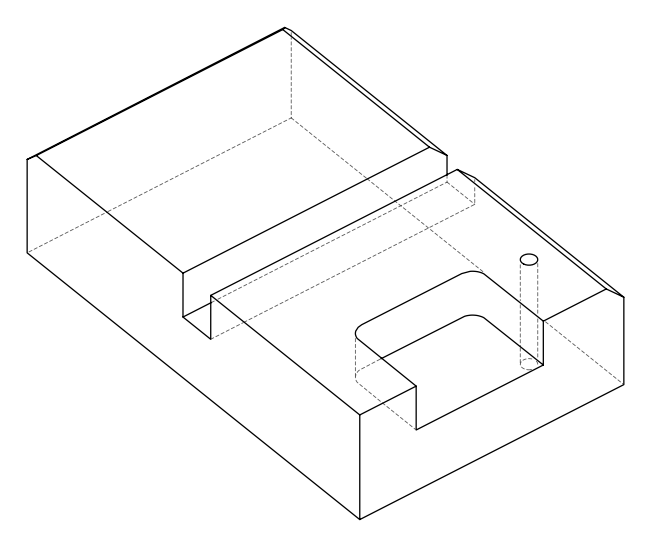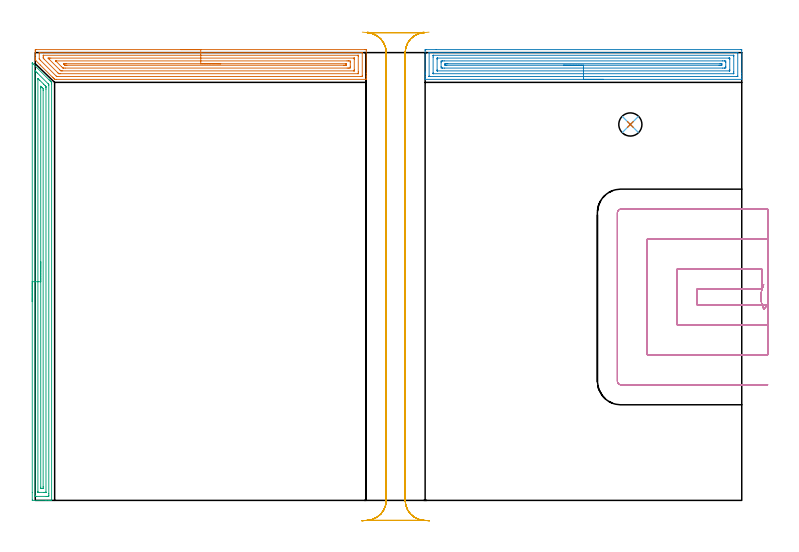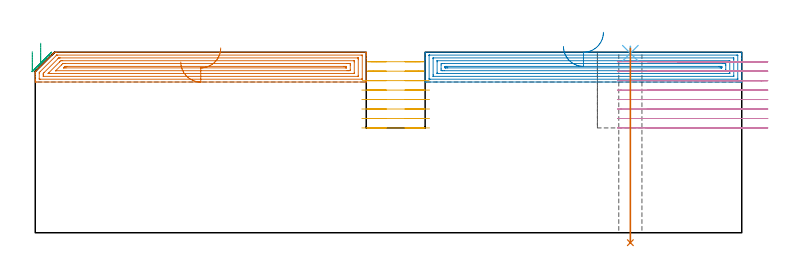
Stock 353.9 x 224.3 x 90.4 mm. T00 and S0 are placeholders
(PLAN: 7 operations, 3 tool changes, 46.6 min)
(1 AREA_MILL | FG_CHAMFER_SURFACE | UGT0205_001 | 8.02 min | 19204 mm3)
(2 AREA_MILL_1 | FG_CHAMFER_SURFACE_1 | UGT0205_001 | 7.83 min | 18407 mm3)
(3 AREA_MILL_2 | FG_CHAMFER_SURFACE_2 | UGT0205_001 | 7.07 min | 10003 mm3)
(4 MILL_SLOT | SLOT_PARTIAL_RECTANGULAR | UGT0201_094 | Follow Part, ap 5, ae 75% | 14.41 min | 293730 mm3)
(5 MILL_RECTANGULAR_SLOT | SLOT_RECTANGULAR | UGT0201_094 | Follow Part, ap 5, ae 75% | 8.81 min | 249172 mm3)
(6 SPOT_DRILL | STEP1HOLE | NXT0321_9005460120000 | 0.03 min | 10 mm3)
(7 DRILL_THROUGH_HOLE_INTO_CENTER | STEP1HOLE | UGT0301_511 | 0.39 min | 9515 mm3)
(TOOL UGT0205_001 | Chamfer Mill 20 x 3 x 45 deg. | D20 FL50 Z2)
(TOOL UGT0201_094 | End mill 20 mm | D20 FL38 Z4)
(TOOL NXT0321_9005460120000 | NC Spot Drill, 142deg, 12mm, Carbide, Uncoated | D12 PA142 FL30 Z2)
(TOOL UGT0301_511 | Carbide Drill 11.6 mm | D11.6 PA118 FL94 Z2)
(OP 1 AREA_MILL)
G17 G21 G94 G90
T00 M6
G54
G17 G0 G90 X72.9 Y225.8 S1061 M3
G43 Z100.4 H0
Z85.5
G94 G1 X72.938 Z84.628 F250.
X73.052 Z83.764
X73.241 Z82.912
X73.503 Z82.08
X73.837 Z81.274
X74.24 Z80.5
X74.708 Z79.764
X75.24 Z79.072
X75.829 Z78.429
X76.472 Z77.84
X77.164 Z77.309
X77.9 Z76.84
X78.674 Z76.437
X79.48 Z76.103
X80.312 Z75.841
X81.164 Z75.652
X82.028 Z75.538
X82.9 Z75.5
X165.17
X165.644 Y225.795 Z75.503
X165.79 Y225.792 Z75.506
X165.8 Y225.642 Z75.656
Y213.955 Z87.34
Y212.557 Z88.739
Y212.197 Z89.098
Y211.476 Z89.824
Y211.242 Z90.057
X165.798 Y211.069 Z90.224
X165.79 Y210.903 Z90.388
X165.617 Y210.9 Z90.4
X10.467
X9.696 Y210.905 Z90.391
X9.65 Y210.948 Z90.348
X9.573 Y211.026 Z90.272
X9.42 Y211.178 Z90.119
X9.28 Y211.318 Z89.977
X9.126 Y211.473 Z89.825
X8.999 Y211.6 Z89.698
X8.84 Y211.757 Z89.538
X8.679 Y211.92 Z89.377
X8.567 Y212.032 Z89.266
X2.487 Y218.113 Z83.187
X0.319 Y220.28 Z81.019
X0.183 Y220.416 Z80.882
X0.056 Y220.548 Z80.751
X0.01 Y220.596 Z80.702
X0. Y220.908 Z80.392
Y221.145 Z80.154
Y221.866 Z79.429
Y223.106 Z78.191
Y224.503 Z76.792
Y225.123 Z76.173
X0.003 Y225.382 Z75.914
X0.01 Y225.792 Z75.505
X0.21 Y225.796 Z75.502
X0.63 Y225.8 Z75.5
X82.9
Y224.386 Z76.914
X163.381 Y224.385 Z76.915
X163.503 Y224.384 Z76.916
X163.748 Y224.379 Z76.921
X163.791 Y224.37 Z76.93
X163.795 Y224.337 Z76.963
X163.797 Y224.302 Z76.998
X163.8 Y224.092 Z77.208
Y212.664 Z88.636
X163.799 Y212.527 Z88.773
X163.795 Y212.417 Z88.883
X163.79 Y212.345 Z88.955
X163.784 Y212.321 Z88.979
X163.261 Y212.315 Z88.985
X11.241
X10.855 Y212.318 Z88.982
X10.759 Y212.321 Z88.979
X10.738 Y212.324 Z88.976
X10.702 Y212.355 Z88.945
X10.638 Y212.415 Z88.885
X10.467 Y212.583 Z88.717
X2.419 Y220.632 Z80.668
X2.071 Y220.987 Z80.313
X2.022 Y221.04 Z80.26
X2.01 Y221.091 Z80.209
X2.006 Y221.193 Z80.107
X2.001 Y221.398 Z79.902
X2. Y224.036 Z77.264
X2.001 Y224.173 Z77.127
X2.005 Y224.283 Z77.017
X2.01 Y224.355 Z76.945
X2.016 Y224.379 Z76.921
X2.539 Y224.386 Z76.914
X82.9
Y222.971 Z78.329
X161.669
X161.731 Y222.97 Z78.33
X161.771 Y222.967 Z78.333
X161.787 Y222.965 Z78.335
X161.79 Y222.948 Z78.352
X161.796 Y222.745 Z78.555
X161.799 Y222.542 Z78.758
X161.8 Y214.63 Z86.67
X161.796 Y213.955 Z87.345
X161.792 Y213.759 Z87.541
X161.786 Y213.735 Z87.565
X161.764 Y213.733 Z87.567
X161.708 Y213.731 Z87.569
X161.593 Y213.729 Z87.571
X12.486
X12.255
X12.025 Y213.732 Z87.568
X11.872 Y213.736 Z87.564
X11.769 Y213.742 Z87.558
X11.726 Y213.783 Z87.517
X11.547 Y213.955 Z87.345
X11.361 Y214.138 Z87.162
X4.513 Y220.987 Z80.313
X4.207 Y221.296 Z80.004
X4.071 Y221.441 Z79.859
X4.01 Y221.528 Z79.772
X4.006 Y221.662 Z79.638
X4.002 Y221.866 Z79.434
X4. Y222.07 Z79.23
X4.004 Y222.745 Z78.555
X4.008 Y222.941 Z78.359
X4.014 Y222.965 Z78.335
X4.036 Y222.967 Z78.333
X4.092 Y222.969 Z78.331
X4.207 Y222.971 Z78.329
X82.9
Y221.557 Z79.743
X159.652
X159.734 Y221.555 Z79.745
X159.772 Y221.553 Z79.747
X159.788 Y221.551 Z79.749
X159.79 Y221.532 Z79.768
X159.795 Y221.424 Z79.876
X159.8 Y220.991 Z80.309
Y215.717 Z85.583
X159.793 Y215.276 Z86.024
X159.79 Y215.167 Z86.133
X159.785 Y215.149 Z86.151
X159.753 Y215.147 Z86.153
X159.683 Y215.145 Z86.155
X159.489 Y215.143 Z86.157
X13.729 Y215.144 Z86.156
X13.15 Y215.147 Z86.153
X12.828 Y215.15 Z86.15
X12.255 Y215.694 Z85.606
X12.236 Y215.713 Z85.587
X6.89 Y221.059 Z80.241
X6.558 Y221.402 Z79.898
X6.415 Y221.551 Z79.749
X6.491 Y221.552 Z79.748
X6.89 Y221.556 Z79.744
X7.205 Y221.557 Z79.743
X7.784
X82.9
Y220.143 Z81.157
X156.192
X157.087 Y220.142 Z81.158
X157.121 Y220.141 Z81.159
X157.79 Y220.108 Z81.192
X157.799 Y219.442 Z81.858
Y217.471 Z83.829
X157.796 Y216.808 Z84.492
X157.79 Y216.592 Z84.708
X157.155 Y216.559 Z84.741
X157.121 Y216.558 Z84.742
X156.263 Y216.557 Z84.743
X14.974
X14.077 Y216.56 Z84.74
X14.044 Y216.563 Z84.737
X13.818 Y216.592 Z84.708
X13.15 Y217.25 Z84.05
X10.467 Y219.931 Z81.369
X10.292 Y220.108 Z81.192
X10.27 Y220.134 Z81.166
Y220.136 Z81.164
X10.278 Y220.138 Z81.162
X10.325 Y220.141 Z81.159
X10.396 Y220.143 Z81.157
X10.431
X82.9
Y218.729 Z82.571
X155.333 Y218.728 Z82.572
X155.718 Y218.726 Z82.574
X155.769 Y218.724 Z82.576
X155.789 Y218.722 Z82.578
X155.791 Y218.706 Z82.594
X155.796 Y218.625 Z82.675
X155.799 Y218.503 Z82.797
Y218.35 Z82.95
X155.797 Y218.121 Z83.179
X155.792 Y218.006 Z83.294
X155.79 Y217.982 Z83.318
X155.771 Y217.978 Z83.322
X155.714 Y217.975 Z83.325
X155.333 Y217.972 Z83.328
X154.824 Y217.971 Z83.329
X154.439
X15.832
X15.322 Y217.973 Z83.327
X14.938 Y217.977 Z83.323
X14.888 Y217.978 Z83.322
X14.834 Y218.025 Z83.275
X14.72 Y218.134 Z83.166
X14.499 Y218.35 Z82.95
X14.355 Y218.494 Z82.806
X14.243 Y218.608 Z82.692
X14.171 Y218.685 Z82.615
X14.139 Y218.72 Z82.58
X14.168 Y218.722 Z82.578
X14.555 Y218.727 Z82.573
X14.938 Y218.728 Z82.572
X15.447 Y218.729 Z82.571
X82.9
X83.772 Z82.609
X84.636 Z82.723
X85.488 Z82.912
X86.32 Z83.174
X87.126 Z83.508
X87.9 Z83.911
X88.636 Z84.38
X89.328 Z84.911
X89.971 Z85.5
X90.56 Z86.143
X91.092 Z86.835
X91.56 Z87.571
X91.963 Z88.345
X92.297 Z89.151
X92.559 Z89.983
X92.748 Z90.835
X92.862 Z91.7
X92.9 Z92.571
G0 Z100.4
M5
M2
(OP 2 AREA_MILL_1)
G17 G21 G94 G90
T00 M6
G54
G17 G0 G90 X284.6 Y210.9 S1061 M3
G43 Z100.4 H0
G94 G1 X284.562 Z99.528 F250.
X284.448 Z98.663
X284.259 Z97.812
X283.997 Z96.98
X283.663 Z96.174
X283.26 Z95.4
X282.792 Z94.664
X282.26 Z93.972
X281.671 Z93.329
X281.028 Z92.739
X280.336 Z92.208
X279.6 Z91.74
X278.826 Z91.337
X278.02 Z91.003
X277.188 Z90.741
X276.336 Z90.552
X275.472 Z90.438
X274.6 Z90.4
X195.48
X195.31 Y210.903 Z90.389
X195.3 Y211.237 Z90.063
Y211.488 Z89.812
Y212.197 Z89.098
Y213.43 Z87.867
Y213.955 Z87.34
Y214.572 Z86.724
Y225.382 Z75.915
X195.303 Y225.647 Z75.65
X195.31 Y225.792 Z75.506
X195.457 Y225.799 Z75.499
X195.927 Y225.8 Z75.5
X200.844
X353.273
X353.747 Y225.795 Z75.503
X353.89 Y225.792 Z75.506
X353.9 Y225.645 Z75.653
Y213.955 Z87.34
Y212.551 Z88.745
Y212.197 Z89.098
Y211.236 Z90.063
X353.89 Y210.903 Z90.389
X353.72 Y210.9 Z90.4
X274.6
Y212.314 Z88.986
X197.596
X197.349 Y212.316 Z88.984
X197.319 Y212.318 Z88.982
X197.311 Y212.321 Z88.979
X197.307 Y212.327 Z88.973
X197.302 Y212.363 Z88.937
X197.301 Y212.398 Z88.902
X197.3 Y212.605 Z88.695
X197.301 Y224.169 Z77.131
X197.304 Y224.277 Z77.023
X197.309 Y224.349 Z76.951
X197.313 Y224.379 Z76.921
X197.835 Y224.386 Z76.914
X351.604
X351.851 Y224.384 Z76.916
X351.881 Y224.382 Z76.918
X351.889 Y224.379 Z76.921
X351.893 Y224.373 Z76.927
X351.898 Y224.337 Z76.963
X351.899 Y224.302 Z76.998
X351.9 Y224.095 Z77.205
X351.899 Y212.531 Z88.769
X351.896 Y212.423 Z88.877
X351.891 Y212.351 Z88.949
X351.887 Y212.321 Z88.979
X351.365 Y212.315 Z88.985
X274.6 Y212.314 Z88.986
Y213.729 Z87.571
X199.427
X199.365 Y213.73 Z87.57
X199.325 Y213.733 Z87.567
X199.31 Y213.735 Z87.565
X199.308 Y213.756 Z87.544
X199.303 Y213.955 Z87.345
X199.3 Y214.154 Z87.146
Y222.066 Z79.234
X199.303 Y222.745 Z78.555
X199.306 Y222.939 Z78.361
X199.311 Y222.965 Z78.335
X199.332 Y222.967 Z78.333
X199.388 Y222.969 Z78.331
X199.503 Y222.971 Z78.329
X349.773
X349.835 Y222.97 Z78.33
X349.875 Y222.967 Z78.333
X349.89 Y222.965 Z78.335
X349.892 Y222.944 Z78.356
X349.897 Y222.745 Z78.555
X349.9 Y222.546 Z78.754
Y214.634 Z86.666
X349.897 Y213.955 Z87.345
X349.894 Y213.761 Z87.539
X349.889 Y213.735 Z87.565
X349.868 Y213.733 Z87.567
X349.812 Y213.731 Z87.569
X349.697 Y213.729 Z87.571
X274.6
Y215.143 Z86.157
X201.445 Y215.144 Z86.156
X201.362 Y215.145 Z86.155
X201.325 Y215.148 Z86.152
X201.31 Y215.15 Z86.15
X201.308 Y215.172 Z86.128
X201.304 Y215.278 Z86.022
X201.3 Y215.704 Z85.596
Y220.979 Z80.321
X201.305 Y221.422 Z79.878
X201.309 Y221.53 Z79.77
X201.311 Y221.551 Z79.749
X201.343 Y221.553 Z79.747
X201.412 Y221.555 Z79.745
X201.606 Y221.557 Z79.743
X347.329
X347.755 Y221.556 Z79.744
X347.838 Y221.555 Z79.745
X347.875 Y221.552 Z79.748
X347.89 Y221.55 Z79.75
X347.892 Y221.528 Z79.772
X347.896 Y221.422 Z79.878
X347.9 Y220.996 Z80.304
Y215.721 Z85.579
X347.895 Y215.278 Z86.022
X347.891 Y215.17 Z86.13
X347.889 Y215.15 Z86.15
X347.857 Y215.147 Z86.153
X347.788 Y215.145 Z86.155
X347.594 Y215.143 Z86.157
X274.6
Y216.557 Z84.743
X204.903
X204.008 Y216.558 Z84.742
X203.973 Y216.559 Z84.741
X203.31 Y216.592 Z84.708
X203.301 Y217.253 Z84.047
X203.3 Y219.229 Z82.071
X203.303 Y219.888 Z81.412
X203.31 Y220.108 Z81.192
X203.939 Y220.141 Z81.159
X203.973 Y220.142 Z81.158
X204.832 Y220.143 Z81.157
X344.297
X345.192 Y220.142 Z81.158
X345.227 Y220.141 Z81.159
X345.89 Y220.108 Z81.192
X345.899 Y219.447 Z81.853
X345.9 Y217.471 Z83.829
X345.897 Y216.812 Z84.488
X345.89 Y216.592 Z84.708
X345.261 Y216.559 Z84.741
X345.227 Y216.558 Z84.742
X344.368 Y216.557 Z84.743
X274.6
Y217.971 Z83.329
X206.147
X205.761 Y217.972 Z83.328
X205.376 Y217.975 Z83.325
X205.327 Y217.978 Z83.322
X205.31 Y217.98 Z83.32
X205.308 Y217.998 Z83.302
X205.303 Y218.078 Z83.222
X205.301 Y218.199 Z83.101
Y218.35 Z82.95
X205.303 Y218.577 Z82.723
X205.307 Y218.69 Z82.61
X205.31 Y218.715 Z82.585
X205.325 Y218.722 Z82.578
X205.38 Y218.724 Z82.576
X205.761 Y218.727 Z82.573
X206.27 Y218.729 Z82.571
X206.655
X343.053
X343.439 Y218.728 Z82.572
X343.824 Y218.725 Z82.575
X343.873 Y218.722 Z82.578
X343.89 Y218.72 Z82.58
X343.893 Y218.702 Z82.598
X343.897 Y218.622 Z82.678
X343.899 Y218.501 Z82.799
Y218.35 Z82.95
X343.897 Y218.123 Z83.177
X343.893 Y218.01 Z83.29
X343.89 Y217.985 Z83.315
X343.875 Y217.978 Z83.322
X343.82 Y217.976 Z83.324
X343.439 Y217.973 Z83.327
X342.93 Y217.971 Z83.329
X342.545
X274.6
X273.728 Z83.367
X272.864 Z83.481
X272.012 Z83.67
X271.18 Z83.932
X270.374 Z84.266
X269.6 Z84.669
X268.864 Z85.137
X268.172 Z85.668
X267.529 Z86.258
X266.94 Z86.901
X266.408 Z87.593
X265.94 Z88.329
X265.537 Z89.103
X265.203 Z89.909
X264.941 Z90.741
X264.752 Z91.592
X264.638 Z92.457
X264.6 Z93.329
G0 Z100.4
M5
M2
(OP 3 AREA_MILL_2)
G17 G21 G94 G90
T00 M6
G54
G17 G0 G90 X-1.5 Y99.55 S1061 M3
G43 Z100.4 H0
Z90.7
G94 G1 Y99.588 Z89.828 F250.
Y99.702 Z88.964
Y99.891 Z88.112
Y100.153 Z87.28
Y100.487 Z86.474
Y100.89 Z85.7
Y101.358 Z84.964
Y101.89 Z84.272
Y102.479 Z83.629
Y103.122 Z83.04
Y103.814 Z82.508
Y104.55 Z82.04
Y105.324 Z81.637
Y106.13 Z81.303
Y106.962 Z81.041
Y107.814 Z80.852
Y108.678 Z80.738
Y109.55 Z80.7
Y218.785
X-1.499 Y219.083 Z80.701
X-1.498 Y219.092 Z80.702
X-1.495 Y219.093 Z80.704
X-1.483 Y219.083 Z80.716
X-1.456 Y219.057 Z80.743
X-1.055 Y218.656 Z81.142
X6.939 Y210.661 Z89.139
X7.15 Y210.451 Z89.348
X7.314 Y210.288 Z89.509
X7.475 Y210.126 Z89.673
X7.596 Y210.005 Z89.794
X7.755 Y209.847 Z89.95
X7.91 Y209.692 Z90.107
X8.043 Y209.558 Z90.24
X8.195 Y209.407 Z90.391
X8.203 Y209.4 Z90.397
X8.201 Y209.314 Z90.398
X8.2 Y208.666 Z90.4
Y0.166
X8.199 Y0.006 Z90.39
X8.198 Y0. Z90.389
X7.87 Z90.069
X7.528 Z89.727
X6.874 Z89.069
X5.666 Z87.863
X5.112 Z87.306
X-1.333 Y0.001 Z80.864
X-1.492 Y0.01 Z80.706
X-1.499 Y0.169 Z80.699
X-1.5 Y4.016 Z80.7
Y109.55
X-0.086 Z82.114
X-0.085 Y214.826 Z82.115
X-0.084 Y214.916 Z82.116
X-0.079 Y215.188 Z82.121
X0.009 Y215.129 Z82.209
X0.231 Y214.916 Z82.431
X0.707 Y214.443 Z82.907
X1.127 Y214.023 Z83.327
X6.484 Y208.666 Z88.684
X6.65 Y208.494 Z88.85
X6.779 Y208.359 Z88.979
X6.781 Y208.263 Z88.981
X6.785 Y207.862 Z88.985
X6.786 Y3.291 Z88.986
X6.785 Y2.489 Z88.985
X6.783 Y2.398 Z88.983
X6.771 Y2.01 Z88.971
X6.383 Y2.002 Z88.583
X5.993 Y2.001 Z88.193
X5.505 Y2. Z87.705
X0.707 Y2.001 Z82.907
X0.216 Y2.003 Z82.416
X0.01 Y2.01 Z82.21
X-0.079 Y2.034 Z82.121
X-0.085 Y2.307 Z82.115
Y2.398
X-0.086 Y109.55 Z82.114
X1.328 Z83.528
X1.329 Y210.714 Z83.529
X1.333 Y211.344 Z83.533
X1.334 Y211.349 Z83.534
X1.35 Y211.344 Z83.55
X1.588 Y211.111 Z83.788
X2.25 Y210.451 Z84.45
X4.231 Y208.47 Z86.431
X4.928 Y207.773 Z87.128
X5.112 Y207.585 Z87.312
X5.283 Y207.406 Z87.483
X5.365 Y207.313 Z87.565
X5.367 Y207.143 Z87.567
X5.37 Y206.88 Z87.57
X5.371 Y206.617 Z87.571
X5.372 Y205.987 Z87.572
X5.371 Y4.184 Z87.571
X5.37 Y4.052 Z87.57
X5.367 Y4.021 Z87.567
X5.365 Y4.012 Z87.565
X5.353 Y4.009 Z87.553
X5.291 Y4.002 Z87.491
X5.112 Y4.001 Z87.312
X4.412 Y4. Z86.612
X1.769 Z83.969
X1.588 Y4.001 Z83.788
X1.407 Y4.005 Z83.607
X1.356 Y4.009 Z83.556
X1.335 Y4.013 Z83.535
X1.333 Y4.027 Z83.533
X1.33 Y4.096 Z83.53
X1.329 Y4.184 Z83.529
X1.328 Y4.447 Z83.528
Y109.55
X2.743 Z84.943
X2.744 Y206.601 Z84.944
X2.745 Y206.88 Z84.945
X2.75 Y207.488 Z84.95
X3.35 Y206.901 Z85.55
X3.371 Y206.88 Z85.571
X3.95 Y206.271 Z86.15
X3.953 Y205.987 Z86.153
X3.957 Y205.372 Z86.157
Y6.863
X3.955 Y6.249 Z86.155
X3.952 Y6.043 Z86.152
X3.951 Y6.015 Z86.151
X3.934 Y6.01 Z86.134
X3.882 Y6.005 Z86.082
X3.776 Y6.002 Z85.976
X3.35 Y6. Z85.55
X2.921 Y6.001 Z85.121
X2.821 Y6.003 Z85.021
X2.772 Y6.007 Z84.972
X2.752 Y6.01 Z84.952
X2.75 Y6.022 Z84.95
X2.747 Y6.127 Z84.947
X2.743 Y6.585 Z84.943
Y109.55
Y110.422 Z84.981
Y111.286 Z85.095
Y112.138 Z85.283
Y112.97 Z85.546
Y113.776 Z85.88
Y114.55 Z86.282
Y115.286 Z86.751
Y115.978 Z87.282
Y116.621 Z87.872
Y117.21 Z88.515
Y117.742 Z89.207
Y118.21 Z89.943
Y118.613 Z90.716
Y118.947 Z91.522
Y119.209 Z92.354
Y119.398 Z93.206
Y119.512 Z94.071
Y119.55 Z94.943
G0 Z100.4
M5
M2
(OP 4 MILL_SLOT)
G17 G21 G94 G90
T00 M6
G54
G17 G0 G90 X364.895 Y108.047 S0 M3
G43 Z100.4 H0
Z85.662
G94 G1 X363.9 Y105.217 F250.
G3 X363.9 Y98.583 R10.
G1 X364.895 Y95.753
X366.9 Y97.9
X363.9
X331.6 F500.
Y105.9
X363.9
Y115.9
X321.6
Y87.9
X363.9
X366.9 F250.
Y130.9
X363.9
X306.6 F500.
Y72.9
X363.9
X366.9 F250.
Y145.9
X363.9
X293.4 F500.
G3 X291.6 Y144.1 R1.8
G1 Y59.7
G3 X293.4 Y57.9 R1.8
G1 X363.9
X366.9 F250.
G0 X364.895 Y108.047 Z80.925
G1 X363.9 Y105.217
G3 X363.9 Y98.583 R10.
G1 X364.895 Y95.753
X366.9 Y97.9
X363.9
X331.6 F500.
Y105.9
X363.9
Y115.9
X321.6
Y87.9
X363.9
X366.9 F250.
Y130.9
X363.9
X306.6 F500.
Y72.9
X363.9
X366.9 F250.
Y145.9
X363.9
X293.4 F500.
G3 X291.6 Y144.1 R1.8
G1 Y59.7
G3 X293.4 Y57.9 R1.8
G1 X363.9
X366.9 F250.
G0 X364.895 Y108.047 Z76.187
G1 X363.9 Y105.217
G3 X363.9 Y98.583 R10.
G1 X364.895 Y95.753
X366.9 Y97.9
X363.9
X331.6 F500.
Y105.9
X363.9
Y115.9
X321.6
Y87.9
X363.9
X366.9 F250.
Y130.9
X363.9
X306.6 F500.
Y72.9
X363.9
X366.9 F250.
Y145.9
X363.9
X293.4 F500.
G3 X291.6 Y144.1 R1.8
G1 Y59.7
G3 X293.4 Y57.9 R1.8
G1 X363.9
X366.9 F250.
G0 X364.895 Y108.047 Z71.45
G1 X363.9 Y105.217
G3 X363.9 Y98.583 R10.
G1 X364.895 Y95.753
X366.9 Y97.9
X363.9
X331.6 F500.
Y105.9
X363.9
Y115.9
X321.6
Y87.9
X363.9
X366.9 F250.
Y130.9
X363.9
X306.6 F500.
Y72.9
X363.9
X366.9 F250.
Y145.9
X363.9
X293.4 F500.
G3 X291.6 Y144.1 R1.8
G1 Y59.7
G3 X293.4 Y57.9 R1.8
G1 X363.9
X366.9 F250.
G0 X364.895 Y108.047 Z66.712
G1 X363.9 Y105.217
G3 X363.9 Y98.583 R10.
G1 X364.895 Y95.753
X366.9 Y97.9
X363.9
X331.6 F500.
Y105.9
X363.9
Y115.9
X321.6
Y87.9
X363.9
X366.9 F250.
Y130.9
X363.9
X306.6 F500.
Y72.9
X363.9
X366.9 F250.
Y145.9
X363.9
X293.4 F500.
G3 X291.6 Y144.1 R1.8
G1 Y59.7
G3 X293.4 Y57.9 R1.8
G1 X363.9
X366.9 F250.
G0 X364.895 Y108.047 Z61.975
G1 X363.9 Y105.217
G3 X363.9 Y98.583 R10.
G1 X364.895 Y95.753
X366.9 Y97.9
X363.9
X331.6 F500.
Y105.9
X363.9
Y115.9
X321.6
Y87.9
X363.9
X366.9 F250.
Y130.9
X363.9
X306.6 F500.
Y72.9
X363.9
X366.9 F250.
Y145.9
X363.9
X293.4 F500.
G3 X291.6 Y144.1 R1.8
G1 Y59.7
G3 X293.4 Y57.9 R1.8
G1 X363.9
X366.9 F250.
G0 X364.895 Y108.047 Z57.237
G1 X363.9 Y105.217
G3 X363.9 Y98.583 R10.
G1 X364.895 Y95.753
X366.9 Y97.9
X363.9
X331.6 F500.
Y105.9
X363.9
Y115.9
X321.6
Y87.9
X363.9
X366.9 F250.
Y130.9
X363.9
X306.6 F500.
Y72.9
X363.9
X366.9 F250.
Y145.9
X363.9
X293.4 F500.
G3 X291.6 Y144.1 R1.8
G1 Y59.7
G3 X293.4 Y57.9 R1.8
G1 X363.9
X366.9 F250.
G0 X364.895 Y108.047 Z52.5
G1 X363.9 Y105.217
G3 X363.9 Y98.583 R10.
G1 X364.895 Y95.753
X366.9 Y97.9
X363.9
X331.6 F500.
Y105.9
X363.9
Y115.9
X321.6
Y87.9
X363.9
X366.9 F250.
Y130.9
X363.9
X306.6 F500.
Y72.9
X363.9
X366.9 F250.
Y145.9
X363.9
X293.4 F500.
G3 X291.6 Y144.1 R1.8
G1 Y59.7
G3 X293.4 Y57.9 R1.8
G1 X363.9
X366.9 F250.
G0 Z100.4
M5
M2
(OP 5 MILL_RECTANGULAR_SLOT)
G17 G21 G94 G90
T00 M6
G54
G17 G0 G90 X168.202 Y234.46 S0 M3
G43 Z100.4 H0
Z85.662
G94 G1 X170.8 Y232.96 F250.
G2 X175.8 Y224.3 R10. F500.
G1 Y0.
G2 X166.574 Y-9.97 R10.
G1 Y-10.
X194.526
Y-9.97
G2 X185.3 Y0. R10.
G1 Y224.3
G2 X190.3 Y232.96 R10.
G1 X192.898 Y234.46 F250.
G0 X166.413 Y234.722 Z80.925
G1 X169.231 Y233.693
G2 X175.8 Y224.3 R10. F500.
G1 Y0.
G2 X166.574 Y-9.97 R10.
G1 Y-10.
X194.526
Y-9.97
G2 X185.3 Y0. R10.
G1 Y224.3
G2 X191.876 Y233.696 R10.
G1 X194.695 Y234.723 F250.
G0 X163.831 Y234.553 Z76.187
G1 X166.816 Y234.248
G2 X175.8 Y224.3 R10. F500.
G1 Y0.
G2 X166.574 Y-9.97 R10.
G1 Y-10.
X194.526
Y-9.97
G2 X185.3 Y0. R10.
G1 Y224.3
G2 X194.292 Y234.249 R10.
G1 X197.277 Y234.551 F250.
G0 Z100.4
X197.517 Y-10.202
Z71.45
G1 X194.526 Y-9.97
G2 X185.3 Y0. R10. F500.
G1 Y224.3
G2 X194.853 Y234.29 R10.
G1 Y234.3
X166.247
Y234.29
G2 X175.8 Y224.3 R10.
G1 Y0.
G2 X166.574 Y-9.97 R10.
G1 X163.583 Y-10.202 F250.
G0 X197.517 Z66.712
G1 X194.526 Y-9.97
G2 X185.3 Y0. R10. F500.
G1 Y224.3
G2 X194.853 Y234.29 R10.
G1 Y234.3
X166.247
Y234.29
G2 X175.8 Y224.3 R10.
G1 Y0.
G2 X166.574 Y-9.97 R10.
G1 X163.583 Y-10.202 F250.
G0 X197.517 Z61.975
G1 X194.526 Y-9.97
G2 X185.3 Y0. R10. F500.
G1 Y224.3
G2 X194.853 Y234.29 R10.
G1 Y234.3
X166.247
Y234.29
G2 X175.8 Y224.3 R10.
G1 Y0.
G2 X166.574 Y-9.97 R10.
G1 X163.583 Y-10.202 F250.
G0 X197.517 Z57.237
G1 X194.526 Y-9.97
G2 X185.3 Y0. R10. F500.
G1 Y224.3
G2 X194.853 Y234.29 R10.
G1 Y234.3
X166.247
Y234.29
G2 X175.8 Y224.3 R10.
G1 Y0.
G2 X166.574 Y-9.97 R10.
G1 X163.583 Y-10.202 F250.
G0 X197.517 Z52.5
G1 X194.526 Y-9.97
G2 X185.3 Y0. R10. F500.
G1 Y224.3
G2 X194.853 Y234.29 R10.
G1 Y234.3
X166.247
Y234.29
G2 X175.8 Y224.3 R10.
G1 Y0.
G2 X166.574 Y-9.97 R10.
G1 X163.583 Y-10.202 F250.
G0 Z100.4
M5
M2
(OP 6 SPOT_DRILL)
G17 G21 G94 G90
T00 M6
G54
G17 G0 G90 X298.1 Y188.3 S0 M3
G43 Z100.4 H0
G94 G81 G98 Z89.901 F250. R93.4
G80
M5
M2
(OP 7 DRILL_THROUGH_HOLE_INTO_CENTER)
G17 G21 G94 G90
T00 M6
G54
G17 G0 G90 X298.1 Y188.3 S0 M3
G43 Z100.4 H0
G94 G73 G98 Z-4.985 F250. Q10.598 R92.4
G80
M5
M2
